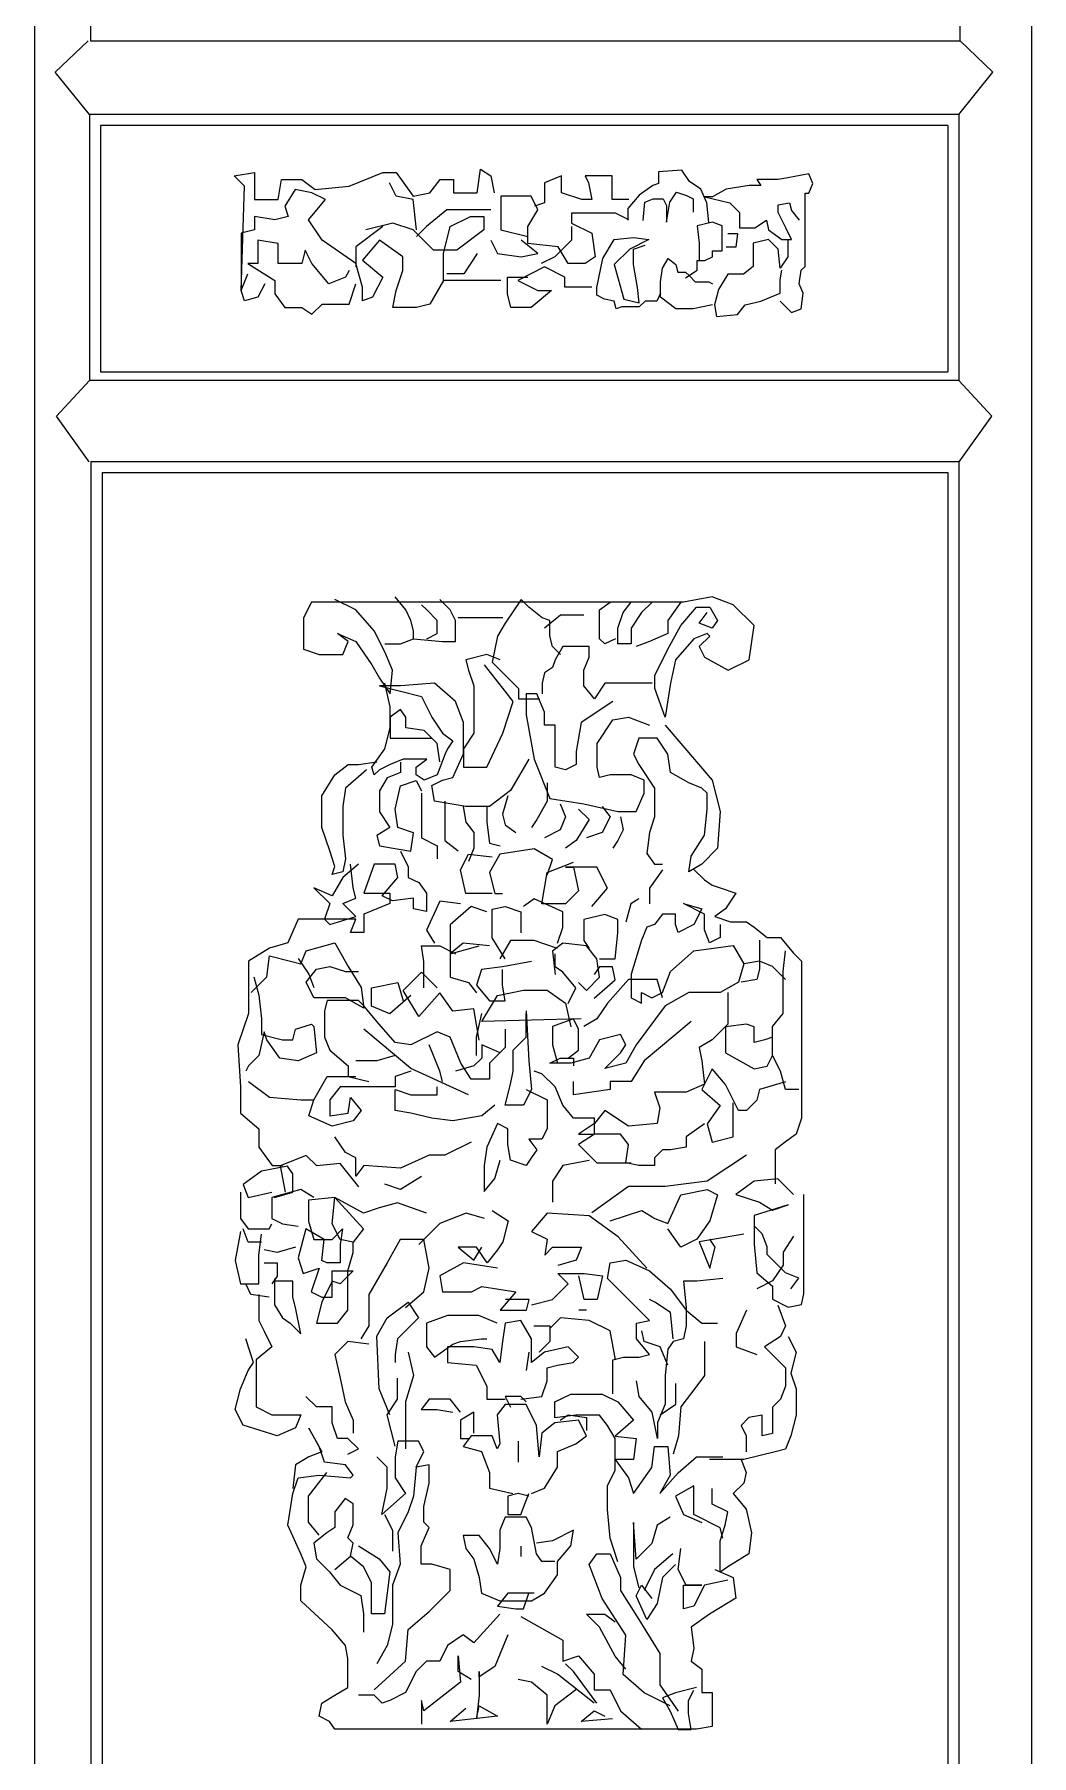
# Model space of a CAD drawing. Extents: x 1684 to 4686, y 4591 to 8092.
# Drawn here: x 2260 to 2705, y 4993 to 5761 of the extents above; entities that cross this region are included whole.
import ezdxf

# ---------------------------------------------------------------- set-up
doc = ezdxf.new("R2010")
doc.units = 0
doc.header["$MEASUREMENT"] = 0
doc.layers.add('3', color=3, linetype='CONTINUOUS')
doc.layers.add('7', color=7, linetype='CONTINUOUS')

msp = doc.modelspace()

# ---------------------------------------------------------------- linework, layer by layer
at = {"layer": '3'}
for p, q in [((2285, 7270.16), (2285, 5758.27)), ((2673.3, 5758.27), (2673.3, 7270.16)), ((2269.32, 5744.26), (2283.96, 5758.27)), ((2285, 5758.27), (2673.3, 5758.27)), ((2687.93, 5744.26), (2673.3, 5758.27)), ((2284.55, 5725.44), (2269.32, 5744.26)), ((2672.7, 5725.44), (2687.93, 5744.26)), ((2672.7, 5725.44), (2284.55, 5725.44)), ((2284.55, 5725.44), (2284.55, 5606.67)), ((2672.7, 5725.44), (2672.7, 5606.67)), ((2269.91, 5590.82), (2284.55, 5606.67)), ((2672.7, 5606.67), (2284.55, 5606.67)), ((2687.34, 5590.82), (2672.7, 5606.67)), ((2284.47, 5570.48), (2269.91, 5590.82)), ((2672.78, 5570.48), (2687.34, 5590.82)), ((2672.78, 5570.48), (2285.21, 5570.48)), ((2285.21, 5570.48), (2285.21, 4945.29)), ((2672.78, 4945.29), (2672.78, 5570.48))]:
    msp.add_line(p, q, dxfattribs=at)
for points in [[(2442.61, 5651.33), (2436.59, 5640.8), (2430.56, 5639.29), (2420.02, 5639.29), (2421.53, 5646.81), (2424.54, 5655.84), (2424.54, 5661.86), (2414, 5669.38), (2406.47, 5660.35), (2415.5, 5652.83), (2410.99, 5643.81), (2406.47, 5642.3), (2406.47, 5648.32), (2403.46, 5658.85), (2388.4, 5669.38), (2382.37, 5678.4), (2389.9, 5687.43), (2383.88, 5690.44), (2376.35, 5691.94), (2371.83, 5684.42), (2373.34, 5679.91), (2367.32, 5678.4), (2358.28, 5679.91), (2358.28, 5673.89), (2352.26, 5672.39), (2352.26, 5658.85), (2352.26, 5646.81), (2353.76, 5693.45), (2349.25, 5697.96), (2358.28, 5699.46), (2358.28, 5687.43), (2368.82, 5687.43), (2370.33, 5696.45), (2379.36, 5696.45), (2385.39, 5691.94), (2400.45, 5693.45), (2415.5, 5699.46), (2421.53, 5699.46), (2429.06, 5688.93), (2436.59, 5690.44), (2441.1, 5696.45), (2447.13, 5696.45), (2447.13, 5690.44), (2457.67, 5690.44), (2459.17, 5700.97), (2463.69, 5697.96), (2465.2, 5690.44)], [(2561.02, 5677.4), (2560.16, 5686), (2557.58, 5692.01), (2552.41, 5695.45), (2548.97, 5700.61), (2538.65, 5699.75), (2538.65, 5694.59), (2536.07, 5693.73), (2530.04, 5689.44), (2524.88, 5683.42), (2524.88, 5678.26)], [(2592.86, 5642.16), (2598.02, 5637), (2602.32, 5638.72), (2603.18, 5645.6), (2601.46, 5649.9), (2602.32, 5655.91), (2604.04, 5657.63), (2604.04, 5690.29), (2605.77, 5690.29), (2607.49, 5694.59), (2605.77, 5698.89), (2596.3, 5697.17), (2592, 5696.31), (2582.53, 5696.31), (2584.25, 5693.73), (2579.09, 5693.73), (2568.76, 5692.01), (2562.74, 5688.58), (2559.3, 5688.58), (2570.49, 5686), (2574.79, 5681.7), (2574.79, 5674.82), (2581.67, 5674.82), (2586.83, 5678.26), (2587.7, 5673.96), (2593.72, 5669.67), (2598.02, 5669.67), (2595.44, 5674.82), (2592, 5681.7), (2592, 5685.14), (2597.16, 5686), (2598.02, 5682.56), (2601.46, 5678.26)], [(2430.56, 5673.89), (2429.06, 5687.43), (2421.53, 5688.93), (2418.52, 5694.95)], [(2525.43, 5687.43), (2517.9, 5687.43), (2517.9, 5697.96), (2505.86, 5697.96), (2507.36, 5694.95), (2508.87, 5687.43), (2504.35, 5687.43), (2495.31, 5690.44), (2495.31, 5697.96), (2487.78, 5694.95), (2487.78, 5690.44), (2487.78, 5685.92), (2483.27, 5684.42)], [(2531.75, 5678.12), (2532.49, 5686.29), (2536.21, 5687.78), (2540.67, 5687.78), (2542.15, 5684.81), (2542.15, 5677.38), (2543.64, 5686.29), (2546.62, 5690.75), (2551.08, 5689.26), (2554.05, 5687.78), (2554.05, 5681.84)], [(2463.69, 5682.92), (2444.11, 5682.92), (2435.08, 5675.39), (2430.56, 5670.88)], [(2525.43, 5678.4), (2519.41, 5681.41), (2505.86, 5681.41), (2499.83, 5681.41), (2499.83, 5676.9), (2508.87, 5672.39), (2510.37, 5661.86), (2505.86, 5658.85), (2498.33, 5658.85), (2493.81, 5666.37), (2480.26, 5667.87), (2480.26, 5675.39), (2484.77, 5682.92), (2481.76, 5688.93), (2468.21, 5688.93), (2468.21, 5673.89), (2480.26, 5670.88)], [(2415.5, 5675.39), (2403.46, 5666.37), (2403.46, 5657.34)], [(2442.61, 5651.33), (2442.61, 5663.36), (2445.62, 5675.39), (2454.66, 5679.91), (2460.68, 5679.91), (2460.68, 5673.89), (2448.63, 5664.87), (2438.09, 5664.87), (2429.06, 5673.89), (2420.02, 5676.9), (2407.97, 5673.89)], [(2499.83, 5675.39), (2499.83, 5669.38), (2492.3, 5661.86), (2486.28, 5658.85)], [(2550.69, 5652.48), (2555.86, 5655.91), (2555.86, 5660.21), (2559.3, 5660.21), (2562.74, 5661.93), (2562.74, 5664.51), (2567.04, 5664.51), (2567.04, 5669.67), (2567.04, 5675.68), (2562.74, 5677.4), (2555.86, 5675.68), (2556.72, 5667.95), (2556.72, 5660.21)], [(2400.45, 5655.84), (2398.94, 5652.83), (2391.41, 5649.82), (2383.88, 5658.85), (2380.87, 5664.87), (2379.36, 5658.85), (2368.82, 5658.85), (2368.82, 5667.87), (2359.79, 5669.38), (2359.79, 5658.85), (2355.27, 5658.85), (2367.32, 5651.33), (2367.32, 5645.31), (2371.83, 5639.29), (2379.36, 5639.29), (2383.88, 5636.29), (2388.4, 5640.8), (2400.45, 5640.8), (2403.46, 5649.82)], [(2463.69, 5669.38), (2466.7, 5663.36), (2477.24, 5661.86), (2484.77, 5663.36), (2477.24, 5669.38)], [(2539.51, 5645.6), (2537.79, 5642.16), (2532.62, 5642.16), (2530.04, 5639.58), (2522.3, 5639.58), (2519.72, 5638.72), (2518.86, 5642.16), (2514.55, 5643.02), (2511.11, 5644.74), (2511.11, 5648.18), (2513.69, 5661.07), (2518.86, 5669.67), (2527.46, 5670.53), (2534.34, 5669.67), (2525.74, 5665.37), (2518.86, 5658.49), (2523.16, 5643.02), (2530.04, 5641.3), (2529.18, 5648.18), (2527.46, 5658.49), (2527.46, 5665.37), (2532.62, 5667.09)], [(2596.3, 5669.67), (2596.3, 5661.93), (2592.86, 5656.77), (2592, 5665.37), (2587.7, 5669.67), (2580.81, 5667.95), (2580.81, 5661.07), (2580.81, 5657.63), (2576.51, 5654.19), (2573.07, 5654.19), (2569.62, 5654.19), (2565.32, 5647.32), (2563.6, 5640.44), (2564.46, 5635.28), (2573.93, 5636.14), (2577.37, 5640.44), (2584.25, 5642.16), (2592.86, 5645.6), (2592.86, 5651.62), (2593.72, 5655.91)], [(2569.62, 5672.24), (2573.93, 5672.24), (2573.07, 5666.23), (2568.76, 5666.23)], [(2457.67, 5663.36), (2451.64, 5654.34), (2444.11, 5654.34)], [(2562.74, 5640.44), (2554.14, 5638.72), (2546.39, 5638.72), (2539.51, 5643.88), (2539.51, 5650.76), (2540.37, 5656.77), (2542.95, 5661.07), (2546.39, 5658.49), (2547.25, 5655.05), (2550.69, 5655.05), (2552.41, 5653.33), (2555, 5650.76), (2561.02, 5650.76), (2562.74, 5649.9)], [(2362.8, 5649.82), (2359.79, 5643.81), (2353.76, 5642.3), (2352.26, 5646.81), (2355.27, 5654.34)], [(2508.87, 5648.32), (2496.82, 5648.32), (2496.82, 5652.83), (2487.78, 5657.34), (2475.74, 5651.33), (2484.77, 5646.81), (2490.8, 5646.81), (2481.76, 5639.29), (2472.73, 5639.29), (2471.22, 5645.31), (2471.22, 5652.83), (2480.26, 5652.83)], [(2468.21, 5651.33), (2442.61, 5651.33)], [(2561.46, 5492.64), (2556.78, 5487.97), (2559.12, 5483.3), (2569.65, 5477.45), (2579.01, 5482.13), (2581.35, 5497.32), (2571.99, 5506.67), (2562.63, 5510.17), (2549.77, 5507.84), (2398.86, 5507.84), (2383.65, 5507.84), (2380.14, 5500.82), (2380.14, 5486.8), (2387.16, 5484.47), (2394.18, 5484.47), (2397.69, 5484.47), (2400.03, 5490.31), (2395.35, 5493.81), (2403.54, 5490.31), (2410.56, 5479.79), (2414.07, 5473.95), (2418.75, 5466.94), (2419.92, 5477.45), (2416.41, 5485.63), (2411.73, 5494.98), (2403.54, 5504.33), (2394.18, 5509)], [(2416.41, 5489.14), (2423.43, 5489.14), (2429.28, 5491.48), (2429.28, 5494.98), (2428.11, 5499.66), (2425.77, 5504.33), (2421.09, 5510.17)], [(2429.28, 5491.48), (2442.14, 5490.31), (2447.99, 5490.31), (2447.99, 5493.81), (2447.99, 5499.66), (2445.65, 5504.33), (2440.97, 5509)], [(2435.13, 5491.48), (2439.8, 5493.81), (2439.8, 5499.66), (2435.13, 5504.33), (2432.79, 5506.67)], [(2494.79, 5484.47), (2491.28, 5487.97), (2490.11, 5492.64), (2490.11, 5499.66), (2486.6, 5500.82), (2480.75, 5505.5), (2477.24, 5509), (2470.22, 5498.49), (2466.71, 5492.64), (2464.37, 5480.96), (2476.07, 5469.27), (2476.07, 5464.6), (2479.58, 5464.6), (2485.43, 5464.6)], [(2519.35, 5491.48), (2514.67, 5489.14), (2512.33, 5491.48), (2512.33, 5498.49), (2512.33, 5504.33), (2517.01, 5507.84)], [(2535.73, 5507.84), (2531.05, 5503.16), (2526.37, 5496.15), (2526.37, 5492.64), (2526.37, 5489.14), (2521.69, 5489.14), (2520.52, 5489.14), (2520.52, 5496.15), (2522.86, 5503.16), (2526.37, 5507.84)], [(2548.6, 5507.84), (2542.75, 5499.66), (2542.75, 5497.32), (2542.75, 5493.81), (2534.56, 5490.31), (2528.71, 5487.97)], [(2469.05, 5500.82), (2459.69, 5500.82), (2449.16, 5500.82)], [(2505.31, 5501.99), (2494.79, 5501.99), (2487.77, 5496.15)], [(2561.46, 5492.64), (2560.29, 5493.81), (2554.45, 5491.48), (2546.26, 5482.13), (2543.92, 5471.61), (2541.58, 5456.42), (2536.9, 5469.27), (2536.9, 5475.12), (2542.75, 5486.8), (2548.6, 5497.32), (2555.62, 5505.5), (2561.46, 5505.5), (2564.97, 5499.66), (2562.63, 5496.15), (2556.78, 5498.49), (2560.29, 5503.16)], [(2467.88, 5482.13), (2462.03, 5484.47), (2452.67, 5482.13), (2453.84, 5477.45), (2456.18, 5470.44), (2456.18, 5461.1), (2456.18, 5449.41), (2451.5, 5442.4), (2451.5, 5434.22), (2462.03, 5434.22), (2469.05, 5449.41), (2473.73, 5463.43), (2470.22, 5468.11), (2460.86, 5479.79)], [(2535.73, 5471.61), (2525.2, 5471.61), (2514.67, 5471.61), (2509.99, 5464.6), (2505.31, 5470.44), (2505.31, 5477.45), (2507.65, 5483.3), (2507.65, 5487.97), (2504.14, 5487.97), (2495.96, 5487.97), (2492.45, 5482.13), (2491.28, 5478.62), (2487.77, 5476.29), (2486.6, 5471.61), (2486.6, 5466.94)], [(2480.75, 5437.72), (2472.56, 5423.7), (2463.2, 5416.69), (2452.67, 5416.69), (2438.63, 5419.03), (2437.47, 5426.04), (2442.14, 5428.38), (2446.82, 5429.55), (2451.5, 5440.06), (2451.5, 5454.08), (2447.99, 5463.43), (2438.63, 5471.61), (2423.43, 5470.44), (2414.07, 5470.44), (2432.79, 5465.77), (2437.47, 5456.42), (2442.14, 5449.41), (2446.82, 5445.9), (2444.48, 5442.4), (2443.31, 5440.06), (2439.8, 5430.71), (2433.96, 5428.38), (2430.45, 5430.71), (2430.45, 5434.22), (2435.13, 5437.72), (2424.6, 5437.72), (2418.75, 5435.39), (2414.07, 5433.05), (2411.73, 5430.71), (2410.56, 5434.22), (2416.41, 5442.4), (2418.75, 5451.75), (2418.75, 5461.1), (2416.41, 5471.61)], [(2518.18, 5463.43), (2504.14, 5454.08), (2501.8, 5441.23), (2501.8, 5435.39), (2497.13, 5433.05), (2492.45, 5434.22), (2492.45, 5440.06), (2492.45, 5447.07), (2492.45, 5452.92), (2487.77, 5452.92), (2487.77, 5458.76), (2484.26, 5466.94), (2479.58, 5466.94), (2479.58, 5457.59), (2483.09, 5437.72), (2490.11, 5420.2), (2505.31, 5417.86), (2520.52, 5414.35), (2528.71, 5414.35), (2532.22, 5422.53), (2532.22, 5428.38), (2526.37, 5430.71), (2517.01, 5430.71), (2512.33, 5429.55), (2511.16, 5434.22), (2511.16, 5444.74), (2518.18, 5455.25), (2525.2, 5456.42), (2534.56, 5452.92)], [(2440.97, 5436.56), (2439.8, 5444.74), (2433.96, 5450.58), (2425.77, 5451.75), (2425.77, 5456.42), (2423.43, 5459.93), (2418.75, 5456.42), (2418.75, 5447.07), (2423.43, 5447.07), (2431.62, 5447.07), (2437.47, 5447.07)], [(2541.55, 5452.89), (2548.57, 5444.71), (2555.59, 5436.53), (2562.61, 5428.35), (2566.12, 5414.33), (2564.95, 5397.97), (2557.93, 5390.96), (2552.08, 5387.46), (2553.25, 5394.47), (2559.1, 5403.81), (2560.27, 5415.5), (2560.27, 5422.51), (2557.93, 5424.85), (2552.08, 5427.18), (2543.89, 5431.86), (2542.72, 5440.04), (2538.04, 5447.05), (2529.85, 5447.05), (2527.51, 5440.04), (2529.85, 5435.36), (2536.87, 5424.85), (2536.87, 5420.17), (2536.87, 5411.99), (2534.53, 5404.98), (2533.36, 5395.64), (2536.87, 5390.96), (2540.38, 5390.96)], [(2408.19, 5433.03), (2398.84, 5424.85), (2397.67, 5416.67), (2397.67, 5403.81), (2398.84, 5393.3), (2397.67, 5387.46), (2392.99, 5386.29), (2394.16, 5389.79), (2391.82, 5396.8), (2388.31, 5407.32), (2388.31, 5421.34), (2394.16, 5430.69), (2400.01, 5435.36), (2404.68, 5435.36), (2412.87, 5436.53)], [(2423.4, 5436.43), (2423.4, 5431.76), (2417.55, 5429.42), (2414.04, 5423.58), (2414.04, 5414.23), (2418.72, 5407.22), (2412.87, 5403.71), (2414.04, 5399.04), (2428.08, 5396.7), (2429.25, 5404.88), (2422.23, 5407.22), (2421.06, 5415.4), (2423.4, 5425.91), (2430.42, 5428.25), (2432.76, 5423.58)], [(2432.76, 5422.51), (2432.76, 5410.83), (2432.76, 5402.65), (2439.78, 5399.14), (2439.78, 5393.3)], [(2488.91, 5427.18), (2488.91, 5419.01), (2484.23, 5410.83), (2481.89, 5407.32)], [(2443.29, 5419.01), (2443.29, 5411.99), (2443.29, 5401.48), (2449.14, 5396.8)], [(2451.48, 5416.67), (2452.65, 5409.66), (2456.16, 5404.98), (2456.16, 5397.97), (2453.82, 5392.13)], [(2462, 5416.67), (2462, 5409.66), (2463.17, 5400.31), (2467.85, 5399.14)], [(2471.36, 5421.34), (2469.02, 5413.16), (2470.19, 5408.49), (2474.87, 5404.98)], [(2494.76, 5417.84), (2497.1, 5411.99), (2494.76, 5406.15), (2487.74, 5402.65)], [(2502.95, 5415.5), (2507.63, 5410.83), (2501.78, 5401.48), (2497.1, 5397.97)], [(2513.48, 5416.67), (2516.99, 5411.99), (2513.48, 5404.98), (2506.46, 5402.65)], [(2521.66, 5411.99), (2522.83, 5406.15), (2520.49, 5401.48), (2518.16, 5397.97)], [(2423.4, 5396.7), (2426.91, 5389.69), (2426.91, 5385.02), (2431.59, 5382.68), (2435.1, 5378.01), (2435.1, 5369.83), (2429.25, 5370.99), (2429.25, 5375.67), (2419.89, 5374.5), (2415.21, 5376.84), (2422.23, 5385.02), (2421.06, 5390.86), (2411.7, 5390.86), (2407.02, 5378.01), (2418.72, 5378.01), (2418.72, 5373.33), (2407.02, 5368.66), (2407.02, 5360.48), (2401.18, 5360.48), (2403.51, 5366.32), (2394.16, 5366.32), (2377.78, 5366.32), (2373.1, 5355.8), (2364.91, 5353.47), (2355.55, 5347.62), (2355.55, 5338.28), (2355.55, 5324.25), (2350.87, 5310.23), (2352.04, 5291.54), (2352.04, 5279.85), (2360.23, 5272.84), (2360.23, 5264.66), (2366.08, 5256.48), (2370.76, 5256.48)], [(2464.33, 5377.84), (2452.63, 5377.84), (2450.29, 5388.35), (2453.8, 5395.36), (2464.33, 5394.19)], [(2488.9, 5386.02), (2491.24, 5393.03), (2483.05, 5397.7), (2467.84, 5395.36), (2463.16, 5387.18), (2465.5, 5377.84), (2469.01, 5377.84)], [(2508.78, 5371.99), (2515.8, 5380.17), (2511.12, 5389.52), (2497.08, 5389.52), (2500.59, 5389.52), (2502.93, 5379), (2497.08, 5373.16), (2486.56, 5373.16), (2488.9, 5387.18), (2500.59, 5391.86)], [(2404.68, 5390.86), (2397.67, 5385.02), (2392.99, 5376.84), (2384.8, 5380.34), (2391.82, 5373.33), (2389.48, 5366.32), (2391.82, 5363.98), (2403.51, 5367.49), (2397.67, 5373.33), (2403.51, 5375.67), (2402.34, 5380.34), (2401.18, 5390.86)], [(2540.37, 5388.35), (2534.52, 5380.17), (2534.52, 5373.16)], [(2554.42, 5388.52), (2559.1, 5383.85), (2562.61, 5381.51), (2566.12, 5380.34), (2573.14, 5378.01), (2568.46, 5370.99), (2563.78, 5367.49), (2570.8, 5365.15), (2577.82, 5365.15), (2581.32, 5362.81), (2587.17, 5358.14), (2593.02, 5358.14), (2598.87, 5351.13), (2602.38, 5347.62), (2602.38, 5277.51), (2600.04, 5270.5), (2595.36, 5267), (2590.68, 5263.49), (2590.68, 5251.81), (2590.68, 5248.3)], [(2450.29, 5373.16), (2440.93, 5374.33), (2435.08, 5361.48), (2438.59, 5355.63)], [(2461.99, 5369.66), (2454.97, 5371.99), (2445.61, 5363.81), (2445.61, 5350.96), (2458.48, 5354.47)], [(2470.18, 5348.62), (2464.33, 5357.97), (2464.33, 5370.82), (2470.18, 5371.99), (2477.2, 5369.66), (2477.2, 5360.31)], [(2493.57, 5355.63), (2495.91, 5362.65), (2495.91, 5369.66), (2483.05, 5375.5), (2478.37, 5371.99)], [(2566.12, 5363.98), (2566.12, 5358.14), (2561.44, 5355.8), (2559.1, 5361.65), (2559.1, 5368.66), (2549.74, 5373.33), (2557.93, 5370.99), (2554.42, 5363.98), (2547.4, 5360.48), (2546.23, 5363.98), (2546.23, 5368.66), (2540.38, 5368.66), (2536.87, 5363.98), (2533.36, 5362.81), (2531.02, 5356.97), (2526.34, 5341.78), (2526.34, 5331.26), (2531.02, 5328.93), (2531.02, 5333.6), (2535.7, 5331.26), (2540.38, 5333.6), (2543.89, 5342.95), (2554.42, 5352.3), (2571.97, 5354.63), (2576.65, 5346.46), (2574.31, 5338.28), (2566.12, 5333.6), (2552.08, 5333.6), (2541.55, 5327.76), (2528.68, 5310.23), (2524, 5302.05), (2514.65, 5299.71), (2521.66, 5306.73), (2524, 5310.23), (2521.66, 5314.91), (2512.31, 5312.57), (2507.63, 5304.39), (2499.44, 5302.05), (2490.08, 5302.05), (2494.76, 5304.39), (2500.61, 5304.39), (2500.61, 5300.88)], [(2512.29, 5348.62), (2519.31, 5348.62), (2520.48, 5360.31), (2520.48, 5366.15), (2514.63, 5368.49), (2505.27, 5366.15), (2505.27, 5356.8), (2507.61, 5353.3)], [(2529.84, 5375.5), (2526.33, 5373.16), (2523.99, 5364.98)], [(2356.72, 5333.6), (2363.74, 5340.61), (2364.91, 5349.96), (2374.27, 5347.62), (2378.95, 5346.46), (2381.29, 5352.3), (2394.16, 5355.8), (2400.01, 5345.29), (2405.85, 5335.94), (2407.02, 5326.59), (2398.84, 5331.26), (2384.8, 5331.26), (2381.29, 5338.28), (2385.97, 5344.12), (2391.82, 5345.29), (2398.84, 5342.95), (2404.68, 5342.95)], [(2433.91, 5335.77), (2433.91, 5347.45), (2432.75, 5354.47), (2440.93, 5354.47), (2447.95, 5350.96)], [(2463.16, 5354.47), (2451.46, 5355.63), (2445.61, 5350.96), (2445.61, 5340.44), (2453.8, 5338.11), (2457.31, 5333.43)], [(2493.57, 5353.3), (2483.05, 5356.8), (2472.52, 5356.8), (2467.84, 5348.62)], [(2502.93, 5338.11), (2506.44, 5334.6), (2512.29, 5340.44), (2511.12, 5348.62), (2506.44, 5354.47), (2495.91, 5355.63), (2491.24, 5352.13), (2492.41, 5341.61)], [(2583.66, 5356.97), (2583.66, 5344.12), (2582.49, 5339.44), (2575.48, 5338.28)], [(2377.78, 5348.79), (2382.46, 5341.78), (2384.8, 5335.94)], [(2481.88, 5347.45), (2469.01, 5345.12), (2459.65, 5343.95), (2457.31, 5336.94), (2463.16, 5329.93), (2470.18, 5329.93), (2469.01, 5336.94), (2469.01, 5343.95)], [(2498.25, 5328.76), (2501.76, 5335.77), (2495.91, 5342.78), (2492.41, 5345.12), (2492.41, 5350.96)], [(2509.95, 5331.1), (2519.31, 5339.27), (2518.14, 5345.12), (2512.29, 5345.12), (2509.95, 5341.61)], [(2595.36, 5339.44), (2589.51, 5345.29), (2583.66, 5347.62), (2576.65, 5346.46)], [(2601.21, 5290.37), (2595.36, 5290.37), (2593.02, 5298.55), (2589.51, 5305.56), (2589.51, 5318.41), (2594.19, 5324.25), (2594.19, 5337.11), (2594.19, 5342.95), (2595.36, 5352.3)], [(2357.89, 5340.61), (2360.23, 5332.43), (2361.4, 5321.92), (2361.4, 5314.91), (2370.76, 5312.57), (2375.44, 5312.57), (2376.61, 5317.24), (2383.63, 5319.58), (2384.8, 5318.41), (2385.97, 5306.73), (2377.78, 5303.22), (2369.59, 5304.39), (2363.74, 5312.57), (2362.57, 5316.07), (2360.23, 5305.56), (2355.55, 5300.88), (2354.38, 5298.55)], [(2428.07, 5332.26), (2418.71, 5324.08), (2410.52, 5327.59), (2410.52, 5335.77), (2422.22, 5338.11), (2424.56, 5329.93)], [(2458.48, 5312.4), (2456.14, 5326.42), (2446.78, 5325.25), (2440.93, 5333.43), (2431.58, 5322.92), (2424.56, 5334.6), (2432.75, 5342.78), (2439.76, 5335.77)], [(2540.38, 5331.26), (2538.04, 5339.44), (2525.17, 5339.44), (2515.82, 5328.93), (2511.14, 5321.92), (2505.29, 5318.41)], [(2470.19, 5317.24), (2470.19, 5309.06), (2463.17, 5302.05), (2463.17, 5295.04), (2454.99, 5295.04), (2450.31, 5302.05), (2445.63, 5313.74), (2439.78, 5316.07), (2428.08, 5310.23), (2421.06, 5311.4), (2412.87, 5320.75), (2407.02, 5327.76), (2404.68, 5330.1), (2390.65, 5330.1), (2389.48, 5325.42), (2389.48, 5313.74), (2391.82, 5307.89), (2400.01, 5300.88), (2400.01, 5296.21), (2409.36, 5293.87)], [(2504.12, 5321.84), (2459.67, 5320.68), (2466.69, 5332.36), (2478.38, 5334.7), (2488.91, 5334.7), (2497.1, 5328.85), (2499.44, 5318.34)], [(2569.63, 5333.6), (2569.63, 5319.58), (2562.61, 5312.57), (2556.76, 5309.06), (2557.93, 5303.22), (2559.1, 5292.7), (2550.91, 5289.2), (2541.55, 5289.2), (2536.87, 5289.2), (2539.21, 5282.19), (2538.04, 5275.18), (2525.17, 5274.01), (2514.65, 5281.02), (2509.97, 5275.18), (2502.95, 5270.5), (2509.97, 5270.5), (2509.97, 5277.51), (2500.61, 5277.51), (2495.93, 5283.36), (2492.42, 5291.54), (2486.57, 5297.38), (2483.06, 5298.55)], [(2457.33, 5305.56), (2457.33, 5313.74), (2459.67, 5324.25)], [(2479.55, 5325.42), (2480.72, 5303.22), (2481.89, 5290.37), (2478.38, 5283.36), (2470.19, 5283.36), (2472.53, 5292.7), (2473.7, 5298.55), (2473.7, 5307.89), (2479.55, 5313.74), (2479.55, 5324.25)], [(2498.27, 5304.39), (2502.95, 5307.89), (2502.95, 5317.24), (2500.61, 5321.92), (2491.25, 5318.41), (2491.25, 5310.23), (2493.59, 5302.05)], [(2453.82, 5288.03), (2428.08, 5299.71), (2407.02, 5317.24)], [(2553.25, 5320.75), (2532.19, 5303.22), (2526.34, 5293.87), (2516.99, 5293.87), (2516.99, 5290.37), (2508.8, 5289.2), (2500.61, 5288.03), (2500.61, 5293.87)], [(2589.51, 5313.66), (2586.01, 5312.5), (2581.33, 5311.33), (2581.33, 5318.34), (2577.82, 5319.51), (2568.46, 5318.34), (2568.46, 5306.65), (2581.33, 5299.64), (2587.18, 5300.81), (2589.51, 5305.48)], [(2442.12, 5293.87), (2440.95, 5298.55), (2436.27, 5310.23)], [(2467.85, 5306.73), (2459.67, 5310.23), (2459.67, 5304.39), (2456.16, 5300.88), (2447.97, 5298.55)], [(2421.06, 5305.56), (2412.87, 5303.22), (2403.51, 5303.22)], [(2595.36, 5293.8), (2583.67, 5290.29), (2582.5, 5285.62), (2577.82, 5280.95), (2574.31, 5280.95), (2568.46, 5292.63), (2562.61, 5299.64), (2557.93, 5290.29), (2566.12, 5283.28), (2560.27, 5275.1), (2562.61, 5266.92), (2571.97, 5269.26), (2571.97, 5277.44), (2571.97, 5284.45)], [(2384.8, 5285.62), (2378.95, 5285.62), (2364.91, 5286.79), (2355.55, 5293.8)], [(2428.08, 5298.55), (2421.06, 5296.21), (2421.06, 5291.54), (2411.7, 5291.54), (2396.5, 5291.54), (2391.82, 5285.69), (2391.82, 5278.68), (2400.01, 5279.85), (2401.18, 5286.86), (2405.85, 5281.02), (2402.34, 5276.34), (2392.99, 5274.01), (2382.46, 5278.68), (2384.8, 5285.69), (2390.65, 5296.21), (2398.84, 5296.21), (2403.51, 5296.21)], [(2465.51, 5283.36), (2459.67, 5278.68), (2446.8, 5276.34), (2437.44, 5277.51), (2428.08, 5279.85), (2421.06, 5281.02), (2421.06, 5290.37), (2428.08, 5288.03), (2439.78, 5288.03), (2439.78, 5291.54)], [(2479.55, 5290.37), (2488.91, 5285.69), (2488.91, 5279.85), (2488.91, 5272.84), (2486.57, 5268.17), (2480.72, 5268.17), (2484.23, 5263.49), (2481.89, 5259.99), (2479.55, 5256.48), (2472.53, 5258.82), (2471.36, 5265.83), (2471.36, 5272.84), (2466.68, 5275.18), (2462, 5264.66), (2460.84, 5256.48), (2460.84, 5249.47), (2460.84, 5244.79), (2465.51, 5250.64), (2467.85, 5258.82)], [(2454.99, 5266.92), (2443.29, 5261.08), (2436.27, 5261.08), (2423.4, 5255.24), (2407.03, 5256.41), (2403.52, 5251.73), (2403.52, 5259.91), (2398.84, 5262.25), (2394.16, 5269.26)], [(2559.1, 5275.1), (2550.91, 5269.26), (2550.91, 5264.59), (2543.89, 5263.42), (2540.38, 5263.42), (2536.87, 5259.91), (2536.87, 5256.41), (2529.85, 5256.41), (2524.01, 5257.58), (2525.18, 5265.75), (2521.67, 5270.43), (2509.97, 5270.43), (2502.95, 5265.75), (2511.14, 5257.58), (2526.35, 5257.58)], [(2404.76, 5246.89), (2396.57, 5257.41), (2386.04, 5256.24), (2381.36, 5260.91), (2369.66, 5256.24), (2372, 5244.55)], [(2577.82, 5261.08), (2560.27, 5249.4), (2541.55, 5247.06), (2525.18, 5247.06), (2508.8, 5235.37)], [(2367.18, 5242.19), (2375.37, 5244.52), (2375.37, 5252.7), (2373.03, 5256.21), (2361.33, 5253.87), (2353.14, 5248.03), (2355.48, 5242.19), (2366.01, 5244.52)], [(2507.63, 5258.74), (2495.93, 5256.41), (2491.25, 5249.4), (2491.25, 5240.05)], [(2384.73, 5242.19), (2378.88, 5245.69), (2366.01, 5242.19), (2366.01, 5232.84), (2370.69, 5230.5), (2377.71, 5229.33)], [(2432.83, 5251.56), (2423.47, 5245.72), (2416.46, 5248.06)], [(2517.06, 5231.7), (2531.1, 5236.37), (2536.95, 5232.87), (2542.79, 5230.53), (2548.64, 5243.38), (2560.34, 5245.72), (2565.02, 5243.38), (2561.51, 5231.7), (2555.66, 5223.52), (2548.64, 5220.01), (2542.79, 5228.19)], [(2598.87, 5243.55), (2591.85, 5250.56), (2581.33, 5249.4), (2573.14, 5243.55), (2583.67, 5240.05), (2589.51, 5236.54), (2596.53, 5238.88), (2581.33, 5234.21), (2581.33, 5221.35), (2582.5, 5208.5), (2589.51, 5202.66), (2589.51, 5196.81), (2596.53, 5193.31), (2602.38, 5194.48), (2603.55, 5199.15), (2603.55, 5243.55)], [(2351.97, 5244.52), (2351.97, 5232.84), (2355.48, 5228.16), (2364.84, 5228.16), (2366.01, 5230.5)], [(2435.03, 5235.17), (2422.16, 5239.85), (2413.97, 5237.51), (2406.95, 5235.17), (2394.09, 5242.19), (2406.95, 5228.16), (2402.27, 5222.32), (2396.43, 5223.49), (2392.92, 5230.5), (2394.09, 5242.19), (2382.39, 5241.02), (2382.39, 5231.67), (2384.73, 5223.49), (2392.92, 5223.49), (2397.6, 5228.16), (2396.43, 5221.15), (2396.43, 5212.97), (2390.58, 5212.97), (2388.24, 5214.14), (2389.41, 5223.49), (2381.22, 5228.16), (2377.71, 5215.31), (2380.05, 5208.3), (2387.07, 5210.64), (2383.56, 5200.12), (2388.24, 5197.78), (2392.92, 5197.78), (2392.92, 5204.79), (2392.92, 5209.47), (2395.26, 5209.47), (2402.27, 5209.47), (2396.43, 5203.63), (2392.92, 5204.79), (2388.24, 5195.45), (2385.9, 5186.1), (2395.26, 5186.1), (2399.94, 5191.94), (2399.94, 5200.12), (2399.94, 5204.79), (2399.94, 5209.47), (2402.27, 5217.65), (2402.27, 5222.32)], [(2460.91, 5232.87), (2452.72, 5235.2), (2441.02, 5230.53), (2431.66, 5221.18)], [(2464.42, 5236.37), (2471.44, 5231.7), (2469.1, 5222.35), (2466.76, 5218.85), (2462.08, 5213), (2457.4, 5220.01), (2449.21, 5220.01), (2456.23, 5214.17), (2459.74, 5220.01)], [(2533.44, 5210.67), (2520.57, 5224.69), (2507.7, 5234.04), (2488.98, 5235.2), (2481.96, 5227.02), (2488.98, 5223.52), (2487.81, 5216.51), (2491.32, 5220.01), (2504.19, 5220.01), (2501.85, 5214.17), (2493.66, 5211.83)], [(2351.97, 5227), (2349.63, 5214.14), (2351.97, 5203.63), (2360.16, 5203.63), (2360.16, 5209.47), (2360.16, 5216.48), (2361.33, 5225.83)], [(2361.33, 5222.32), (2355.48, 5222.32), (2353.14, 5228.16)], [(2425.67, 5193.11), (2433.86, 5200.12), (2436.2, 5210.64), (2433.86, 5223.49), (2423.33, 5223.49), (2417.48, 5212.97), (2409.29, 5198.95), (2409.29, 5184.93), (2405.78, 5179.09)], [(2576.72, 5225.86), (2556.83, 5222.35), (2561.51, 5210.67), (2563.85, 5220.01), (2561.51, 5223.52)], [(2597.7, 5201.49), (2601.21, 5206.16), (2595.36, 5208.5), (2587.18, 5216.68), (2587.18, 5220.18), (2584.84, 5226.03), (2581.33, 5229.53)], [(2598.87, 5224.86), (2594.19, 5217.85), (2594.19, 5212), (2589.51, 5204.99), (2582.5, 5201.49)], [(2376.54, 5219.98), (2368.35, 5217.65), (2362.5, 5218.82)], [(2362.5, 5212.97), (2368.35, 5212.97), (2368.35, 5207.13), (2366.01, 5203.63)], [(2466.76, 5210.67), (2451.55, 5213), (2441.02, 5207.16), (2442.19, 5200.15), (2455.06, 5200.15), (2459.74, 5202.49), (2474.95, 5200.15), (2467.93, 5191.97), (2479.63, 5191.97), (2480.8, 5196.64), (2470.27, 5196.64)], [(2481.96, 5194.31), (2491.32, 5196.64), (2498.34, 5203.65), (2493.66, 5208.33), (2505.36, 5208.33), (2513.55, 5207.16), (2511.21, 5196.64), (2505.36, 5196.64), (2503.02, 5207.16)], [(2518.23, 5154.58), (2518.23, 5169.77), (2522.91, 5170.94), (2529.93, 5170.94), (2534.61, 5172.1), (2528.76, 5179.12), (2528.76, 5186.13), (2534.61, 5187.3), (2525.25, 5196.64), (2515.89, 5205.99), (2517.06, 5213), (2524.08, 5214.17), (2534.61, 5209.5), (2543.96, 5201.32), (2550.98, 5191.97), (2558, 5186.13), (2565.02, 5186.13)], [(2360.16, 5198.95), (2360.16, 5187.27), (2362.5, 5182.59), (2366.01, 5175.58), (2358.99, 5169.74), (2358.99, 5163.9), (2358.99, 5154.55), (2358.99, 5148.71), (2366.01, 5145.2), (2370.69, 5145.2), (2378.88, 5145.2), (2376.54, 5139.36), (2368.35, 5135.85), (2353.14, 5140.53), (2349.63, 5147.54), (2351.97, 5156.88), (2355.48, 5165.06), (2357.82, 5168.57), (2354.31, 5179.09)], [(2364.84, 5197.78), (2356.65, 5198.95), (2354.31, 5203.63)], [(2367.18, 5205.96), (2367.18, 5194.28), (2370.69, 5188.43), (2374.2, 5186.1), (2378.88, 5181.42), (2376.54, 5193.11), (2375.37, 5197.78), (2375.37, 5204.79), (2367.18, 5204.79)], [(2567.36, 5205.99), (2555.66, 5204.82), (2549.81, 5204.82), (2550.98, 5193.14), (2550.98, 5184.96), (2549.81, 5179.12), (2545.13, 5177.95), (2542.79, 5174.44), (2541.62, 5162.76)], [(2418.65, 5145.2), (2413.97, 5156.88), (2412.8, 5180.25), (2417.48, 5188.43), (2426.84, 5195.45), (2431.52, 5188.43), (2422.16, 5179.09), (2420.99, 5172.08), (2420.99, 5168.57)], [(2506.53, 5191.97), (2503.02, 5191.97)], [(2545.13, 5179.12), (2543.96, 5190.8), (2536.95, 5195.47), (2534.61, 5196.64)], [(2577.89, 5191.97), (2573.21, 5181.45), (2573.21, 5175.61), (2582.57, 5172.1)], [(2591.83, 5194.21), (2595.34, 5184.86), (2593, 5180.19), (2585.99, 5175.51), (2595.34, 5166.17), (2595.34, 5157.99), (2593, 5152.14), (2589.5, 5148.64), (2589.5, 5140.46), (2589.5, 5136.95), (2584.82, 5135.78), (2584.82, 5145.13), (2578.97, 5143.96), (2575.46, 5140.46), (2577.8, 5135.78), (2577.8, 5131.11), (2577.8, 5128.77)], [(2466.63, 5186.07), (2458.44, 5189.58), (2444.4, 5189.58), (2435.05, 5186.07), (2435.05, 5175.55), (2438.56, 5170.88), (2446.74, 5176.72), (2450.25, 5177.89), (2459.61, 5179.06), (2461.95, 5179.06)], [(2477.16, 5152.18), (2486.52, 5153.35), (2488.86, 5160.36), (2488.86, 5166.21), (2493.54, 5167.38), (2500.55, 5168.54), (2502.89, 5170.88), (2498.21, 5175.55), (2487.69, 5173.22), (2481.84, 5168.54), (2481.84, 5179.06), (2477.16, 5187.24), (2470.14, 5186.07), (2468.97, 5177.89), (2467.8, 5168.54), (2464.29, 5174.39), (2456.1, 5175.55), (2444.4, 5175.55), (2444.4, 5168.54), (2457.27, 5167.38), (2461.95, 5158.03), (2461.95, 5152.18), (2470.14, 5152.18)], [(2483.01, 5184.9), (2490.03, 5184.9), (2490.03, 5177.89), (2485.35, 5173.22)], [(2519.4, 5169.77), (2517.06, 5182.62), (2507.7, 5187.3), (2494.83, 5188.46), (2490.15, 5183.79)], [(2409.29, 5176.75), (2399.94, 5177.92), (2394.09, 5172.08), (2396.43, 5161.56), (2398.77, 5151.04), (2402.27, 5142.86), (2402.27, 5137.02)], [(2542.79, 5167.43), (2539.29, 5175.61), (2532.27, 5177.95), (2531.1, 5182.62)], [(2559.17, 5177.95), (2559.17, 5162.76), (2555.66, 5158.08), (2548.64, 5148.73), (2547.47, 5135.88), (2545.13, 5127.7)], [(2596.51, 5180.19), (2600.02, 5173.18), (2597.68, 5163.83), (2600.02, 5156.82), (2600.02, 5145.13), (2597.68, 5135.78), (2595.34, 5129.94), (2590.67, 5128.77), (2576.63, 5125.27), (2561.42, 5125.27)], [(2426.84, 5173.24), (2429.18, 5162.73), (2425.67, 5151.04), (2425.67, 5139.36), (2425.67, 5130.01)], [(2480.7, 5173.14), (2479.53, 5164.96)], [(2420.99, 5131.18), (2417.48, 5145.2), (2422.16, 5152.21), (2422.16, 5161.56)], [(2541.62, 5162.76), (2541.62, 5149.9), (2538.12, 5141.72), (2538.12, 5134.71), (2535.78, 5146.4), (2529.93, 5153.41), (2528.76, 5160.42)], [(2399.94, 5127.67), (2404.61, 5130.01), (2399.94, 5134.68), (2395.26, 5134.68), (2392.92, 5141.69), (2392.92, 5148.71), (2385.9, 5148.71), (2381.22, 5153.38)], [(2479.5, 5151.02), (2477.16, 5153.35), (2470.14, 5153.35), (2472.48, 5148.68)], [(2520.47, 5079.66), (2516.96, 5090.18), (2515.79, 5103.03), (2515.79, 5113.55), (2519.3, 5120.56), (2519.3, 5134.58), (2515.79, 5140.43), (2512.28, 5145.1), (2501.75, 5145.1), (2492.4, 5143.93), (2492.4, 5150.94), (2499.41, 5154.45), (2513.45, 5154.45), (2520.47, 5150.94), (2527.49, 5142.76), (2519.3, 5135.75), (2528.66, 5134.58), (2527.49, 5125.24), (2519.3, 5125.24), (2525.15, 5117.06), (2527.49, 5110.04), (2535.68, 5121.73), (2536.85, 5131.08), (2542.7, 5131.08), (2543.87, 5118.22), (2539.19, 5110.04), (2547.38, 5119.39), (2555.56, 5126.4), (2567.26, 5126.4)], [(2539.29, 5145.23), (2546.3, 5149.9), (2546.3, 5159.25)], [(2450.24, 5146.37), (2445.56, 5152.21), (2436.2, 5152.21), (2432.69, 5147.54), (2439.71, 5147.54), (2446.73, 5146.37)], [(2456.1, 5136.99), (2456.1, 5146.34), (2450.25, 5142.84), (2450.25, 5134.66), (2453.76, 5134.66)], [(2481.84, 5110.12), (2487.69, 5112.45), (2493.54, 5121.8), (2493.54, 5128.81), (2501.72, 5132.32), (2506.4, 5135.83), (2502.89, 5142.84), (2492.37, 5141.67), (2486.52, 5136.99), (2485.35, 5126.48), (2484.18, 5140.5), (2479.5, 5149.85), (2470.14, 5149.85), (2466.63, 5145.17), (2467.8, 5132.32), (2466.63, 5129.98), (2464.29, 5135.83), (2454.93, 5135.83), (2451.42, 5131.15), (2459.61, 5128.81), (2463.12, 5119.47), (2463.12, 5112.45), (2473.65, 5110.12)], [(2494.71, 5142.84), (2498.21, 5145.17), (2506.4, 5144), (2506.4, 5138.16)], [(2563.76, 5076.19), (2571.95, 5072.68), (2573.12, 5063.34), (2561.42, 5056.33), (2553.23, 5050.48), (2554.4, 5041.13), (2553.23, 5035.29), (2557.91, 5031.79), (2557.91, 5029.45), (2557.91, 5021.27), (2562.59, 5021.27), (2562.59, 5013.09), (2562.59, 5006.08), (2555.57, 5004.91), (2394.14, 5004.91), (2391.8, 5008.42), (2387.12, 5010.75), (2388.29, 5016.6), (2394.14, 5020.1), (2399.99, 5023.61), (2399.99, 5032.96), (2399.99, 5036.46), (2398.82, 5042.3), (2392.97, 5049.31), (2378.93, 5062.17), (2378.93, 5069.18), (2381.27, 5077.36), (2378.93, 5083.2), (2373.08, 5096.05), (2375.42, 5110.08), (2377.76, 5117.09), (2387.12, 5118.26), (2401.16, 5117.09), (2402.33, 5118.26), (2398.82, 5122.93), (2389.46, 5124.1), (2387.12, 5131.11), (2382.44, 5139.29), (2388.29, 5128.77), (2382.44, 5126.44), (2376.59, 5122.93), (2375.42, 5112.41)], [(2430.37, 5121.8), (2433.88, 5128.81), (2431.54, 5133.49), (2422.18, 5133.49), (2421.01, 5126.48), (2421.01, 5117.13), (2425.69, 5110.12), (2415.16, 5100.77), (2417.5, 5112.45), (2417.5, 5121.8), (2412.82, 5126.48)], [(2476.02, 5133.42), (2476.02, 5124.07)], [(2411.65, 5022.48), (2425.69, 5035.33), (2426.86, 5049.36), (2436.22, 5057.53), (2445.57, 5066.88), (2445.57, 5076.23), (2437.39, 5078.57), (2432.71, 5078.57), (2432.71, 5086.75), (2436.22, 5094.93), (2433.88, 5097.26), (2433.88, 5104.28), (2436.22, 5114.79), (2436.22, 5122.97), (2430.37, 5121.8), (2429.2, 5108.95), (2426.86, 5101.94), (2422.18, 5092.59), (2423.35, 5078.57), (2419.84, 5069.22), (2419.84, 5051.69), (2417.5, 5042.34), (2412.82, 5034.16)], [(2575.46, 5125.27), (2577.8, 5119.43), (2576.63, 5114.75), (2571.95, 5110.08), (2577.8, 5103.07), (2580.14, 5092.55), (2578.97, 5083.2), (2569.61, 5077.36), (2566.1, 5075.02), (2566.1, 5082.03), (2566.1, 5089.04), (2568.44, 5096.05), (2569.61, 5101.9), (2562.59, 5105.4), (2562.59, 5112.41)], [(2387.07, 5091.45), (2382.39, 5097.29), (2382.39, 5108.98), (2390.58, 5119.49)], [(2394.09, 5076.26), (2401.11, 5082.1), (2402.27, 5087.94), (2399.94, 5090.28), (2402.27, 5096.12), (2402.27, 5105.47), (2398.77, 5107.81), (2394.09, 5101.96), (2394.09, 5094.95), (2390.58, 5092.62), (2384.73, 5087.94), (2385.9, 5080.93), (2391.75, 5075.09), (2396.43, 5069.25), (2405.78, 5064.57), (2406.95, 5056.39), (2406.95, 5048.21)], [(2480.67, 5108.95), (2475.99, 5110.12), (2471.31, 5108.95), (2471.31, 5100.77), (2477.16, 5100.77), (2480.67, 5110.12)], [(2567.26, 5090.18), (2566.09, 5094.85), (2554.39, 5100.7), (2554.39, 5113.55), (2546.21, 5108.88), (2549.72, 5100.7), (2557.9, 5097.19)], [(2416.33, 5100.77), (2419.84, 5093.76), (2419.84, 5084.41)], [(2492.4, 5079.7), (2486.55, 5079.7), (2484.21, 5083.2), (2481.87, 5094.89), (2479.53, 5099.56), (2470.18, 5099.56), (2467.84, 5093.72), (2467.84, 5085.54), (2466.67, 5078.53), (2463.16, 5085.54), (2458.48, 5091.38), (2451.46, 5091.38), (2452.63, 5085.54), (2456.14, 5080.86), (2458.48, 5072.68), (2459.65, 5065.67), (2467.84, 5062.17), (2481.87, 5062.17), (2487.72, 5065.67), (2493.57, 5073.85), (2493.57, 5079.7), (2499.42, 5086.71), (2500.59, 5093.72), (2491.23, 5089.04), (2484.21, 5087.88)], [(2543.87, 5099.53), (2538.02, 5096.02), (2535.68, 5087.84), (2528.66, 5080.83), (2527.49, 5097.19), (2527.49, 5077.33), (2529.83, 5067.98)], [(2404.61, 5086.77), (2413.97, 5080.93), (2418.65, 5075.09), (2416.31, 5056.39), (2410.46, 5056.39), (2410.46, 5070.41), (2406.95, 5077.43), (2401.11, 5082.1)], [(2477.19, 5086.67), (2477.19, 5082)], [(2569.6, 5071.48), (2559.07, 5069.15), (2554.39, 5059.8), (2549.72, 5058.63), (2549.72, 5069.15), (2557.9, 5069.15), (2550.89, 5069.15), (2547.38, 5076.16), (2548.55, 5085.51)], [(2543.87, 5015.4), (2532.17, 5021.24), (2522.81, 5029.42), (2523.98, 5046.95), (2513.45, 5063.3), (2507.6, 5078.5), (2511.11, 5083.17), (2516.96, 5083.17), (2521.64, 5072.65), (2521.64, 5066.81), (2529.83, 5053.96), (2539.19, 5038.77), (2539.19, 5024.74), (2547.38, 5013.06)], [(2546.21, 5078.5), (2540.36, 5072.65), (2538.02, 5060.97), (2533.34, 5053.96), (2528.66, 5064.47), (2531, 5069.15), (2535.68, 5063.3)], [(2545.04, 5083.17), (2536.85, 5076.16), (2532.17, 5066.81)], [(2483.04, 5065.67), (2471.35, 5065.67), (2466.67, 5059.83), (2474.85, 5058.66), (2478.36, 5058.66), (2480.7, 5065.67)], [(2467.84, 5056.33), (2456.14, 5043.47), (2451.46, 5046.98), (2444.44, 5042.3), (2440.93, 5035.29), (2435.08, 5035.29), (2430.4, 5030.62), (2425.72, 5021.27), (2418.7, 5017.76), (2415.19, 5016.6), (2411.69, 5020.1), (2404.67, 5020.1)], [(2477.19, 5055.16), (2495.91, 5044.64), (2495.91, 5035.29), (2502.93, 5037.63), (2509.95, 5029.45), (2509.95, 5022.44), (2516.97, 5022.44), (2521.65, 5013.09), (2531.01, 5004.91)], [(2523.98, 5031.75), (2519.3, 5037.6), (2512.28, 5050.45), (2506.43, 5056.29), (2514.62, 5056.29), (2519.3, 5052.79)], [(2471.35, 5046.98), (2465.5, 5032.96), (2458.48, 5028.28), (2458.48, 5030.62), (2458.48, 5020.1), (2457.31, 5009.58), (2458.48, 5015.43), (2466.67, 5010.75), (2445.61, 5008.42), (2452.63, 5014.26)], [(2454.97, 5027.11), (2449.12, 5030.62), (2449.12, 5037.63), (2450.29, 5025.94), (2433.91, 5013.09), (2432.74, 5017.76), (2432.74, 5007.25)], [(2509.95, 5016.6), (2493.57, 5029.45), (2486.55, 5032.96)], [(2511.12, 5016.6), (2500.59, 5030.62), (2497.08, 5034.12)], [(2501.76, 5022.44), (2492.4, 5015.43), (2488.89, 5007.25), (2488.89, 5020.1), (2481.87, 5025.94), (2476.02, 5027.11)], [(2555.56, 5023.58), (2546.21, 5021.24), (2540.36, 5018.9), (2543.87, 5013.06), (2547.38, 5004.88), (2553.22, 5004.88), (2552.06, 5011.89), (2552.06, 5017.73), (2554.39, 5022.41)], [(2518.14, 5009.58), (2504.1, 5008.42), (2509.95, 5013.09), (2514.63, 5010.75)]]:
    msp.add_lwpolyline(points, dxfattribs=at)
at = {"layer": '7', "color": 7}
for p, q in [((2705.16, 7366.64), (2705.16, 4625.9)), ((2260, 7314.1), (2260, 4731.1))]:
    msp.add_line(p, q, dxfattribs=at)
at = {"layer": '7'}
for p, q in [((2667.79, 5720.53), (2289.46, 5720.53)), ((2289.46, 5720.53), (2289.46, 5610.59)), ((2667.79, 5720.53), (2667.79, 5610.59)), ((2289.46, 5610.59), (2667.79, 5610.59)), ((2290.35, 5565.58), (2667.78, 5565.58)), ((2290.35, 4950.14), (2290.35, 5565.58)), ((2667.78, 5565.58), (2667.78, 4950.14))]:
    msp.add_line(p, q, dxfattribs=at)

doc.saveas('drawing.dxf')
